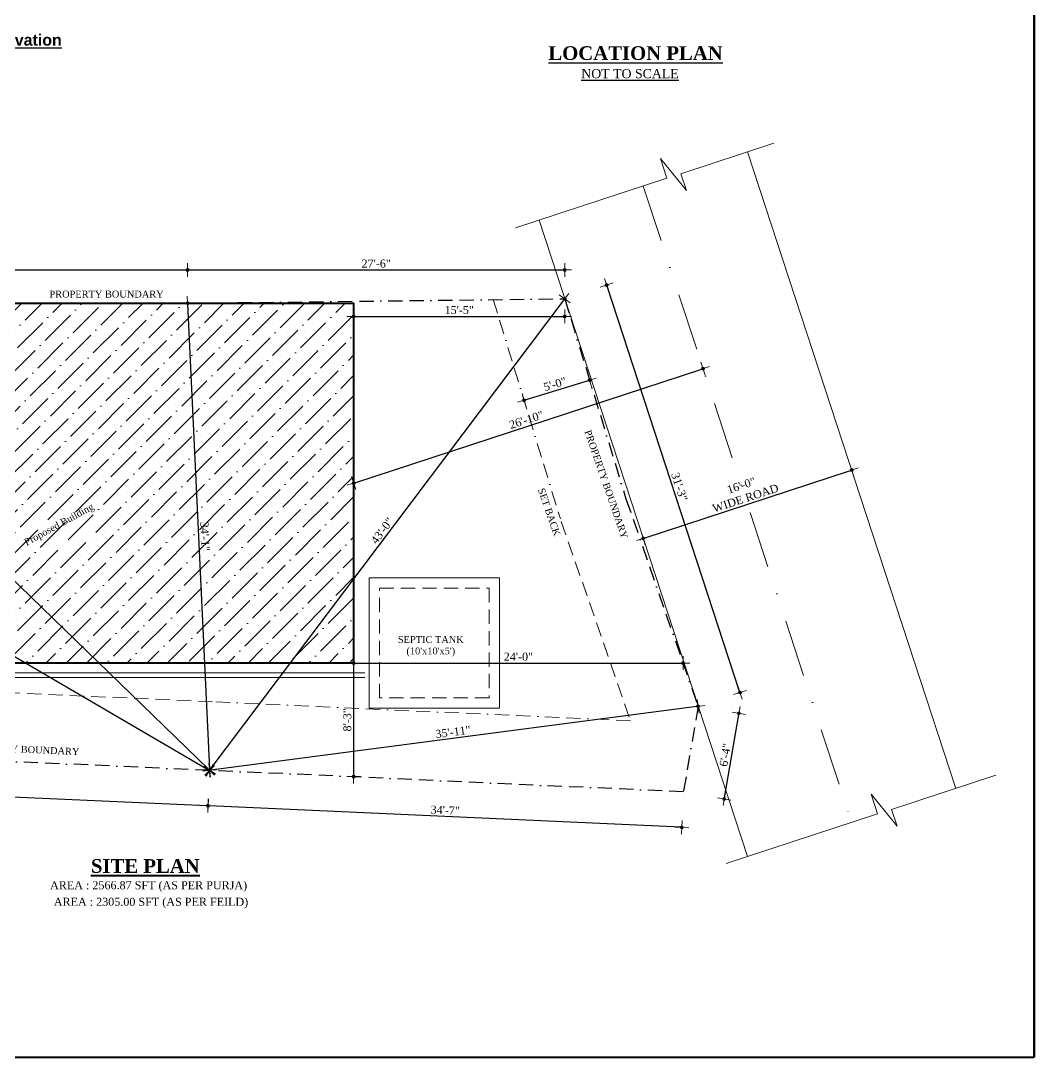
# Model space of a CAD drawing. Header units: feet. Extents: x 28652 to 66086, y -6769 to -640.
# Drawn here: x 49572 to 50458, y -6769 to -5862 of the extents above; entities that cross this region are included whole.
import ezdxf

# ---------------------------------------------------------------- set-up
doc = ezdxf.new("R2010")
doc.units = ezdxf.units.FT
doc.header["$LTSCALE"] = 50
doc.header["$MEASUREMENT"] = 0
doc.header["$PDMODE"] = 34
for name, pattern in [('BORDER2', [0.875, 0.25, -0.125, 0.25, -0.125, 0, -0.125]), ('DASHDOTX2', [2, 1, -0.5, 0, -0.5]), ('HIDDEN', [0.375, 0.25, -0.125])]:
    doc.linetypes.add(name, pattern=pattern)
for name, color, linetype, lineweight in [('DIMENSION', 142, 'Continuous', 13), ('HACTH', 8, 'Continuous', 13), ('SES-CENTRE', 8, 'DASHDOTX2', 13), ('SES-DIMENSION', 142, 'Continuous', 13), ('SES-Elevation', 4, 'Continuous', 15), ('SES-HACTH', 8, 'Continuous', 13), ('SES-Property Boundary', 2, 'Continuous', 15), ('SES-REBARS', 1, 'Continuous', 40), ('SES-TEXT', 3, 'Continuous', 20), ('SES-TitleText', 7, 'Continuous', 40), ('SHEETS', 7, 'Continuous', 60), ('wall', 6, 'Continuous', 40)]:
    doc.layers.add(name, color=color, linetype=linetype, lineweight=lineweight)
doc.layers.add('Text', color=7, linetype='Continuous')
doc.styles.add('1@1000', font='arial.ttf', dxfattribs={"height": 60})
doc.styles.add('7 INCH', font='times.ttf', dxfattribs={"height": 7})
doc.styles.add('SES-ARAIL', font='times.ttf', dxfattribs={"height": 6})
doc.styles.add('SES-Title Text', font='times.ttf', dxfattribs={"height": 10})
doc.dimstyles.new('7 INCH', dxfattribs={"dimscale": 0, "dimtxt": 7, "dimasz": 1, "dimexe": 2, "dimexo": 9, "dimgap": 2, "dimtad": 1, "dimdec": 0, "dimzin": 3, "dimdsep": 46, "dimlunit": 4, "dimtxsty": '7 INCH', "dimblk": 'DIM', "dimcen": 3, "dimdle": 3, "dimse1": 1, "dimse2": 1, "dimclrd": 256, "dimclre": 256, "dimclrt": 7, "dimadec": 1, "dimazin": 2, "dimtfac": 1, "dimtdec": 0, "dimtix": 1, "dimtofl": 0, "dimtmove": 2, "dimatfit": 3, "dimldrblk": 'DIM', "dimfxl": 2, "dimfrac": 2, "dimtolj": 2, "dimtzin": 0, "dimarcsym": 0})

# ---------------------------------------------------------------- blocks, each defined once
blk = doc.blocks.new('L')
at = {"layer": 'Text', "style": '7 INCH'}
blk.add_text('%%uNOT TO SCALE', height=8, dxfattribs=at).set_placement((27.72, -12.77))
at = {"layer": 'Text', "insert": (-1.08, 15.17), "char_height": 12, "width": 159.7296, "attachment_point": 1, "style": '7 INCH'}
blk.add_mtext('{\\fTimes New Roman|b1|i0|c0|p18;\\LLOCATION PLAN}', dxfattribs=at)
blk = doc.blocks.new('DIM')
at = {"layer": 'DIMENSION'}
h = blk.add_hatch(color=256, dxfattribs=at)
h.paths.add_polyline_path([(0, 1.28), (0, 0), (1.28, 0, 0.414214)])
h.paths.add_polyline_path([(1.28, 0), (0, 0), (0, -1.28, 0.414214)])
h.paths.add_polyline_path([(0, 0), (-1.28, 0, 0.414214), (0, -1.28)])
h.paths.add_polyline_path([(0, 1.28, 0.414214), (-1.28, 0), (0, 0)])
for p, q in [((-6, 0), (6, 0)), ((0, 6), (0, -6))]:
    blk.add_line(p, q, dxfattribs=at)
blk.add_circle((0, 0), 1.28, dxfattribs=at)
blk = doc.blocks.new('*D937')
at = {"layer": 'Defpoints', "color": 0, "linetype": 'ByBlock', "transparency": 16777216}
for p in [(49717.71, -6080.45), (49315.71, -6109.48), (49717.71, -6109.48)]:
    blk.add_point(p, dxfattribs=at)
at = {"layer": 'SES-DIMENSION', "linetype": 'ByBlock', "lineweight": -2, "transparency": 16777216}
blk.add_line((49316.71, -6080.45), (49716.71, -6080.45), dxfattribs=at)
at = {"layer": 'SES-DIMENSION', "linetype": 'ByBlock', "lineweight": -2, "transparency": 16777216, "rotation": 180}
blk.add_blockref('DIM', (49315.71, -6080.45), dxfattribs=at)
at = {"layer": 'SES-DIMENSION', "linetype": 'ByBlock', "lineweight": -2, "transparency": 16777216}
blk.add_blockref('DIM', (49717.71, -6080.45), dxfattribs=at)
at = {"layer": 'SES-DIMENSION', "color": 7, "linetype": 'ByBlock', "transparency": 16777216, "insert": (49516.71, -6074.88), "char_height": 7, "attachment_point": 5, "style": '7 INCH'}
blk.add_mtext('\\A2;33\'-6"', dxfattribs=at)
blk = doc.blocks.new('*D938')
at = {"layer": 'Defpoints', "color": 0, "linetype": 'ByBlock', "transparency": 16777216}
for p in [(50047.69, -6080.45), (49717.71, -6109.48), (50047.69, -6105.67)]:
    blk.add_point(p, dxfattribs=at)
at = {"layer": 'SES-DIMENSION', "linetype": 'ByBlock', "lineweight": -2, "transparency": 16777216}
blk.add_line((49718.71, -6080.45), (50046.69, -6080.45), dxfattribs=at)
at = {"layer": 'SES-DIMENSION', "linetype": 'ByBlock', "lineweight": -2, "transparency": 16777216, "rotation": 180}
blk.add_blockref('DIM', (49717.71, -6080.45), dxfattribs=at)
at = {"layer": 'SES-DIMENSION', "linetype": 'ByBlock', "lineweight": -2, "transparency": 16777216}
blk.add_blockref('DIM', (50047.69, -6080.45), dxfattribs=at)
at = {"layer": 'SES-DIMENSION', "color": 7, "linetype": 'ByBlock', "transparency": 16777216, "insert": (49882.7, -6074.87), "char_height": 7, "attachment_point": 5, "style": '7 INCH'}
blk.add_mtext('\\A2;27\'-6"', dxfattribs=at)
blk = doc.blocks.new('*D939')
at = {"layer": 'Defpoints', "color": 0, "linetype": 'ByBlock', "transparency": 16777216}
for p in [(50084.34, -6093.66), (50047.69, -6105.67), (50164.36, -6461.98)]:
    blk.add_point(p, dxfattribs=at)
at = {"layer": 'SES-DIMENSION', "linetype": 'ByBlock', "lineweight": -2, "transparency": 16777216}
blk.add_line((50200.71, -6449.03), (50084.65, -6094.61), dxfattribs=at)
for p, rotation in [((50084.34, -6093.66), 108.1310491531555), ((50201.02, -6449.98), 288.1310491531556)]:
    blk.add_blockref('DIM', p, dxfattribs=dict(at, rotation=rotation))
at = {"layer": 'SES-DIMENSION', "color": 7, "linetype": 'ByBlock', "transparency": 16777216, "insert": (50147.96, -6270.09), "char_height": 7, "attachment_point": 5, "rotation": 288.13105, "style": '7 INCH'}
blk.add_mtext('\\A2;31\'-3"', dxfattribs=at)
blk = doc.blocks.new('*D940')
at = {"layer": 'Defpoints', "color": 0, "linetype": 'ByBlock', "transparency": 16777216}
for p in [(50164.36, -6461.98), (50200.02, -6468.09), (50151.52, -6536.89)]:
    blk.add_point(p, dxfattribs=at)
at = {"layer": 'SES-DIMENSION', "linetype": 'ByBlock', "lineweight": -2, "transparency": 16777216}
blk.add_line((50187.35, -6542.02), (50199.85, -6469.08), dxfattribs=at)
for p, rotation in [((50200.02, -6468.09), 80.27577961300324), ((50187.18, -6543), 260.2757796130032)]:
    blk.add_blockref('DIM', p, dxfattribs=dict(at, rotation=rotation))
at = {"layer": 'SES-DIMENSION', "color": 7, "linetype": 'ByBlock', "transparency": 16777216, "insert": (50188.12, -6504.61), "char_height": 7, "attachment_point": 5, "rotation": 80.27578, "style": '7 INCH'}
blk.add_mtext('\\A2;6\'-4"', dxfattribs=at)
blk = doc.blocks.new('*D941')
at = {"layer": 'Defpoints', "color": 0, "linetype": 'ByBlock', "transparency": 16777216}
for p in [(49736.95, -6518.02), (50151.52, -6536.89), (49735.54, -6549.05)]:
    blk.add_point(p, dxfattribs=at)
at = {"layer": 'SES-DIMENSION', "linetype": 'ByBlock', "lineweight": -2, "transparency": 16777216}
blk.add_line((50149.11, -6567.88), (49736.54, -6549.1), dxfattribs=at)
for p, rotation in [((49735.54, -6549.05), 177.3940881137841), ((50150.11, -6567.92), 357.3940881137841)]:
    blk.add_blockref('DIM', p, dxfattribs=dict(at, rotation=rotation))
at = {"layer": 'SES-DIMENSION', "color": 7, "linetype": 'ByBlock', "transparency": 16777216, "insert": (49943.08, -6552.92), "char_height": 7, "attachment_point": 5, "rotation": 357.39409, "style": '7 INCH'}
blk.add_mtext('\\A2;34\'-7"', dxfattribs=at)
blk = doc.blocks.new('*D942')
at = {"layer": 'Defpoints', "color": 0, "linetype": 'ByBlock', "transparency": 16777216}
for p in [(49275.4, -6497.65), (49736.95, -6518.02), (49274.03, -6528.68)]:
    blk.add_point(p, dxfattribs=at)
at = {"layer": 'SES-DIMENSION', "linetype": 'ByBlock', "lineweight": -2, "transparency": 16777216}
blk.add_line((49734.59, -6549.01), (49275.03, -6528.73), dxfattribs=at)
for p, rotation in [((49274.03, -6528.68), 177.4727211621545), ((49735.58, -6549.06), 357.4727211621545)]:
    blk.add_blockref('DIM', p, dxfattribs=dict(at, rotation=rotation))
at = {"layer": 'SES-DIMENSION', "color": 7, "linetype": 'ByBlock', "transparency": 16777216, "insert": (49505.05, -6533.31), "char_height": 7, "attachment_point": 5, "rotation": 357.47272, "style": '7 INCH'}
blk.add_mtext('\\A2;38\'-6"', dxfattribs=at)
blk = doc.blocks.new('*D945')
at = {"layer": 'Defpoints', "color": 0, "linetype": 'ByBlock', "transparency": 16777216}
for p in [(49315.71, -6109.48), (49315.71, -6109.48), (49736.95, -6518.02)]:
    blk.add_point(p, dxfattribs=at)
at = {"layer": 'SES-DIMENSION', "linetype": 'ByBlock', "lineweight": -2, "transparency": 16777216}
blk.add_line((49736.24, -6517.33), (49316.43, -6110.17), dxfattribs=at)
for p, rotation in [((49315.71, -6109.48), 135.8767869999246), ((49736.95, -6518.02), 315.8767869999246)]:
    blk.add_blockref('DIM', p, dxfattribs=dict(at, rotation=rotation))
at = {"layer": 'SES-DIMENSION', "color": 7, "linetype": 'ByBlock', "transparency": 16777216, "insert": (49530.2, -6309.76), "char_height": 7, "attachment_point": 5, "rotation": 315.87679, "style": '7 INCH'}
blk.add_mtext('\\A2;48\'-11"', dxfattribs=at)
blk = doc.blocks.new('*D946')
at = {"layer": 'Defpoints', "color": 0, "linetype": 'ByBlock', "transparency": 16777216}
for p in [(49316.97, -6273.47), (49736.95, -6518.02), (49736.95, -6518.02)]:
    blk.add_point(p, dxfattribs=at)
at = {"layer": 'SES-DIMENSION', "linetype": 'ByBlock', "lineweight": -2, "transparency": 16777216}
blk.add_line((49317.83, -6273.97), (49736.09, -6517.52), dxfattribs=at)
for p, rotation in [((49316.97, -6273.47), 149.7885344381021), ((49736.95, -6518.02), 329.7885344381021)]:
    blk.add_blockref('DIM', p, dxfattribs=dict(at, rotation=rotation))
at = {"layer": 'SES-DIMENSION', "color": 7, "linetype": 'ByBlock', "transparency": 16777216, "insert": (49529.76, -6390.94), "char_height": 7, "attachment_point": 5, "rotation": 329.78853, "style": '7 INCH'}
blk.add_mtext('\\A2;40\'-6"', dxfattribs=at)
blk = doc.blocks.new('*D947')
at = {"layer": 'Defpoints', "color": 0, "linetype": 'ByBlock', "transparency": 16777216}
for p in [(49717.71, -6109.48), (49736.95, -6518.02), (49736.95, -6518.02)]:
    blk.add_point(p, dxfattribs=at)
at = {"layer": 'SES-DIMENSION', "linetype": 'ByBlock', "lineweight": -2, "transparency": 16777216}
blk.add_line((49717.75, -6110.47), (49736.91, -6517.02), dxfattribs=at)
for p, rotation in [((49717.71, -6109.48), 92.69713186431446), ((49736.95, -6518.02), 272.6971318643145)]:
    blk.add_blockref('DIM', p, dxfattribs=dict(at, rotation=rotation))
at = {"layer": 'SES-DIMENSION', "color": 7, "linetype": 'ByBlock', "transparency": 16777216, "insert": (49732.89, -6313.49), "char_height": 7, "attachment_point": 5, "rotation": 272.69713, "style": '7 INCH'}
blk.add_mtext('\\A2;34\'-1"', dxfattribs=at)
blk = doc.blocks.new('*D948')
at = {"layer": 'Defpoints', "color": 0, "linetype": 'ByBlock', "transparency": 16777216}
for p in [(50047.69, -6105.67), (50047.69, -6105.67), (49736.95, -6518.02)]:
    blk.add_point(p, dxfattribs=at)
at = {"layer": 'SES-DIMENSION', "linetype": 'ByBlock', "lineweight": -2, "transparency": 16777216}
blk.add_line((49737.56, -6517.22), (50047.08, -6106.47), dxfattribs=at)
for p, rotation in [((50047.69, -6105.67), 53.00002634811293), ((49736.95, -6518.02), 233.000026348113)]:
    blk.add_blockref('DIM', p, dxfattribs=dict(at, rotation=rotation))
at = {"layer": 'SES-DIMENSION', "color": 7, "linetype": 'ByBlock', "transparency": 16777216, "insert": (49887.88, -6308.5), "char_height": 7, "attachment_point": 5, "rotation": 53.00003, "style": '7 INCH'}
blk.add_mtext('\\A2;43\'-0"', dxfattribs=at)
blk = doc.blocks.new('*D949')
at = {"layer": 'Defpoints', "color": 0, "linetype": 'ByBlock', "transparency": 16777216}
for p in [(50164.36, -6461.98), (49736.95, -6518.02), (49736.95, -6518.02)]:
    blk.add_point(p, dxfattribs=at)
at = {"layer": 'SES-DIMENSION', "linetype": 'ByBlock', "lineweight": -2, "transparency": 16777216}
blk.add_line((50163.37, -6462.11), (49737.95, -6517.89), dxfattribs=at)
for p, rotation in [((50164.36, -6461.98), 7.469735029892083), ((49736.95, -6518.02), 187.4697350298921)]:
    blk.add_blockref('DIM', p, dxfattribs=dict(at, rotation=rotation))
at = {"layer": 'SES-DIMENSION', "color": 7, "linetype": 'ByBlock', "transparency": 16777216, "insert": (49949.93, -6484.49), "char_height": 7, "attachment_point": 5, "rotation": 7.46974, "style": '7 INCH'}
blk.add_mtext('\\A2;35\'-11"', dxfattribs=at)
blk = doc.blocks.new('*D950')
at = {"layer": 'Defpoints', "color": 0, "linetype": 'ByBlock', "transparency": 16777216}
for p in [(49862.97, -6109.48), (50047.69, -6105.67), (50047.69, -6121.04)]:
    blk.add_point(p, dxfattribs=at)
at = {"layer": 'SES-DIMENSION', "linetype": 'ByBlock', "lineweight": -2, "transparency": 16777216}
blk.add_line((49863.97, -6121.04), (50046.69, -6121.04), dxfattribs=at)
at = {"layer": 'SES-DIMENSION', "linetype": 'ByBlock', "lineweight": -2, "transparency": 16777216, "rotation": 180}
blk.add_blockref('DIM', (49862.97, -6121.04), dxfattribs=at)
at = {"layer": 'SES-DIMENSION', "linetype": 'ByBlock', "lineweight": -2, "transparency": 16777216}
blk.add_blockref('DIM', (50047.69, -6121.04), dxfattribs=at)
at = {"layer": 'SES-DIMENSION', "color": 7, "linetype": 'ByBlock', "transparency": 16777216, "insert": (49955.33, -6115.47), "char_height": 7, "attachment_point": 5, "style": '7 INCH'}
blk.add_mtext('\\A2;15\'-5"', dxfattribs=at)
blk = doc.blocks.new('*D951')
at = {"layer": 'Defpoints', "color": 0, "linetype": 'ByBlock', "transparency": 16777216}
for p in [(50069.45, -6176.79), (50101.24, -6280.65), (50043.87, -6298.21)]:
    blk.add_point(p, dxfattribs=at)
at = {"layer": 'SES-DIMENSION', "linetype": 'ByBlock', "lineweight": -2, "transparency": 16777216}
blk.add_line((50013.04, -6194.06), (50068.5, -6177.08), dxfattribs=at)
for p, rotation in [((50069.45, -6176.79), 17.0166909835234), ((50012.08, -6194.35), 197.0166909835233)]:
    blk.add_blockref('DIM', p, dxfattribs=dict(at, rotation=rotation))
at = {"layer": 'SES-DIMENSION', "color": 7, "linetype": 'ByBlock', "transparency": 16777216, "insert": (50039.14, -6180.25), "char_height": 7, "attachment_point": 5, "rotation": 17.01669, "style": '7 INCH'}
blk.add_mtext('\\A2;5\'-0"', dxfattribs=at)
blk = doc.blocks.new('*D953')
at = {"layer": 'Defpoints', "color": 0, "linetype": 'ByBlock', "transparency": 16777216}
for p in [(49862.97, -6424.26), (49858.45, -6523.55), (49862.97, -6523.55)]:
    blk.add_point(p, dxfattribs=at)
at = {"layer": 'SES-DIMENSION', "linetype": 'ByBlock', "lineweight": -2, "transparency": 16777216}
blk.add_line((49862.97, -6425.26), (49862.97, -6522.55), dxfattribs=at)
for p, rotation in [((49862.97, -6424.26), 90), ((49862.97, -6523.55), 270)]:
    blk.add_blockref('DIM', p, dxfattribs=dict(at, rotation=rotation))
at = {"layer": 'SES-DIMENSION', "color": 7, "linetype": 'ByBlock', "transparency": 16777216, "insert": (49857.4, -6473.9), "char_height": 7, "attachment_point": 5, "rotation": 90, "style": '7 INCH'}
blk.add_mtext('\\A2;8\'-3"', dxfattribs=at)
blk = doc.blocks.new('*D954')
at = {"layer": 'Defpoints', "color": 0, "linetype": 'ByBlock', "transparency": 16777216}
for p in [(49862.97, -6424.26), (50151.23, -6424.26), (50151.23, -6424.26)]:
    blk.add_point(p, dxfattribs=at)
at = {"layer": 'SES-DIMENSION', "linetype": 'ByBlock', "lineweight": -2, "transparency": 16777216}
blk.add_line((49863.97, -6424.26), (50150.23, -6424.26), dxfattribs=at)
at = {"layer": 'SES-DIMENSION', "linetype": 'ByBlock', "lineweight": -2, "transparency": 16777216, "rotation": 180}
blk.add_blockref('DIM', (49862.97, -6424.26), dxfattribs=at)
at = {"layer": 'SES-DIMENSION', "linetype": 'ByBlock', "lineweight": -2, "transparency": 16777216}
blk.add_blockref('DIM', (50151.23, -6424.26), dxfattribs=at)
at = {"layer": 'SES-DIMENSION', "color": 7, "linetype": 'ByBlock', "transparency": 16777216, "insert": (50007.1, -6418.7), "char_height": 7, "attachment_point": 5, "style": '7 INCH'}
blk.add_mtext('\\A2;24\'-0"', dxfattribs=at)
blk = doc.blocks.new('*D958')
at = {"layer": 'Defpoints', "color": 0, "linetype": 'ByBlock', "transparency": 16777216}
for p in [(50298.77, -6255.46), (50298.77, -6255.46), (50116.3, -6315.21)]:
    blk.add_point(p, dxfattribs=at)
at = {"layer": 'SES-DIMENSION', "linetype": 'ByBlock', "lineweight": -2, "transparency": 16777216}
blk.add_line((50117.25, -6314.9), (50297.82, -6255.77), dxfattribs=at)
for p, rotation in [((50298.77, -6255.46), 18.13104915315479), ((50116.3, -6315.21), 198.1310491531548)]:
    blk.add_blockref('DIM', p, dxfattribs=dict(at, rotation=rotation))
at = {"layer": 'SES-DIMENSION', "color": 7, "linetype": 'ByBlock', "transparency": 16777216, "insert": (50203.98, -6274.49), "char_height": 7, "attachment_point": 5, "rotation": 18.13105, "style": '7 INCH'}
blk.add_mtext('\\A2;16\'-0"\\PWIDE ROAD', dxfattribs=at)
blk = doc.blocks.new('*D959')
at = {"layer": 'Defpoints', "color": 0, "linetype": 'ByBlock', "transparency": 16777216}
for p in [(50168.7, -6166.75), (50168.7, -6166.75), (49862.97, -6266.87)]:
    blk.add_point(p, dxfattribs=at)
at = {"layer": 'SES-DIMENSION', "linetype": 'ByBlock', "lineweight": -2, "transparency": 16777216}
blk.add_line((49863.92, -6266.56), (50167.75, -6167.06), dxfattribs=at)
for p, rotation in [((50168.7, -6166.75), 18.13104915315447), ((49862.97, -6266.87), 198.1310491531545)]:
    blk.add_blockref('DIM', p, dxfattribs=dict(at, rotation=rotation))
at = {"layer": 'SES-DIMENSION', "color": 7, "linetype": 'ByBlock', "transparency": 16777216, "insert": (50014.1, -6211.52), "char_height": 7, "attachment_point": 5, "rotation": 18.13105, "style": '7 INCH'}
blk.add_mtext('\\A2;26\'-10"', dxfattribs=at)

msp = doc.modelspace()

# ---------------------------------------------------------------- hatches: boundary and pattern name
at = {"layer": 'HACTH'}
h = msp.add_hatch(dxfattribs=at)
h.set_pattern_fill('ANSI36', color=251, scale=100)
h.set_pattern_definition([(45, (34392.591, -5450.371), (6.629126, 24.306796), [31.25, -6.25, 0, -6.25])])
h.paths.add_polyline_path([(49862.97, -6109.48), (49412.97, -6109.48), (49412.97, -6424.26), (49862.97, -6424.26)])
h.paths.add_polyline_path([(49513.92, -6390.31), (49538.57, -6404.67), (49546.1, -6391.75), (49521.44, -6377.4)], flags=24)
h.paths.add_polyline_path([(49513.13, -6303.54), (49537.32, -6327), (49547.72, -6316.27), (49523.53, -6292.81)], flags=24)
h.paths.add_polyline_path([(49724.8, -6299.72), (49726.15, -6328.22), (49741.08, -6327.51), (49739.73, -6299.02)], flags=24)
h.paths.add_polyline_path([(49576.99, -6326.1), (49638.58, -6292.34), (49632.77, -6281.74), (49571.18, -6315.49)], flags=24)

# ---------------------------------------------------------------- linework, layer by layer
at = {"layer": 'SES-CENTRE'}
msp.add_line((50116.4, -6007.01), (50298.67, -6563.65), dxfattribs=at)
at = {"layer": 'SES-DIMENSION', "linetype": 'ByBlock'}
for p, q in [((50207.63, -5977.14), (50389.9, -6533.78)), ((50025.16, -6036.89), (50207.44, -6593.53))]:
    msp.add_line(p, q, dxfattribs=at)
msp.add_lwpolyline([(49876.6, -6349.75), (49990.6, -6349.75), (49990.6, -6463.75), (49876.6, -6463.75)], close=True, dxfattribs=at)
at = {"layer": 'SES-DIMENSION', "linetype": 'HIDDEN'}
msp.add_lwpolyline([(49885.6, -6358.75), (49981.6, -6358.75), (49981.6, -6454.75), (49885.6, -6454.75)], close=True, dxfattribs=at)
at = {"layer": 'SES-Elevation'}
for points in [[(49448.71, -6168.26), (49385.53, -6168.26), (49385.53, -6436.89), (49872.66, -6436.89)], [(49448.71, -6172.26), (49389.53, -6172.26), (49389.53, -6432.89), (49872.66, -6432.89)]]:
    msp.add_lwpolyline(points, dxfattribs=at)
at = {"layer": 'SES-HACTH'}
for points in [[(50004.66, -6043.6), (50137.07, -6000.24), (50131.44, -5983.03), (50154.15, -6010.95), (50149.33, -5996.23), (50230.52, -5969.64)], [(50188.96, -6599.58), (50321.36, -6556.22), (50315.73, -6539.01), (50338.44, -6566.92), (50333.62, -6552.21), (50424.83, -6522.34)]]:
    msp.add_lwpolyline(points, dxfattribs=at)
at = {"layer": 'SES-Property Boundary', "linetype": 'BORDER2', "lineweight": 30}
for p, q in [((49315.71, -6109.48), (49862.97, -6109.48)), ((49717.71, -6109.48), (50047.69, -6105.67)), ((50047.69, -6105.67), (50101.24, -6280.65)), ((50101.24, -6280.65), (50164.36, -6461.98)), ((50164.36, -6461.98), (50151.52, -6536.89)), ((49736.95, -6518.02), (49275.4, -6497.65)), ((50151.52, -6536.89), (49736.95, -6518.02))]:
    msp.add_line(p, q, dxfattribs=at)
at = {"layer": 'SES-Property Boundary', "linetype": 'BORDER2', "lineweight": 15}
for p, q in [((49985.16, -6106.39), (50043.87, -6298.21)), ((50105.27, -6474.72), (49739.68, -6458.08))]:
    msp.add_line(p, q, dxfattribs=at)
at = {"layer": 'SES-Property Boundary', "linetype": 'HIDDEN', "lineweight": 15}
for p, q in [((50044.58, -6300.38), (50105.27, -6474.72)), ((49739.6, -6458.08), (49346.97, -6440.75))]:
    msp.add_line(p, q, dxfattribs=at)
at = {"layer": 'SES-REBARS', "color": 6, "linetype": 'ByBlock'}
msp.add_lwpolyline([(49862.97, -6424.26), (49412.97, -6424.26), (49412.97, -6109.48), (49862.97, -6109.48)], close=True, dxfattribs=at)
at = {"layer": 'SHEETS'}
msp.add_line((50458.48, -4620.08), (50458.48, -6768.98), dxfattribs=at)
at = {"layer": 'wall', "ltscale": 0.1}
msp.add_line((47892.14, -6768.98), (50458.48, -6768.98), dxfattribs=at)

# ---------------------------------------------------------------- block references
at = {"layer": 'HACTH', "ltscale": 2}
msp.add_blockref('L', (50034.41, -5899.94), dxfattribs=at)

# ---------------------------------------------------------------- texts
at = {"layer": 'SES-TEXT', "style": 'SES-ARAIL'}
msp.add_text('Proposed Building', height=6, rotation=28.72524, dxfattribs=at).set_placement((49576.87, -6321.69))
at = {"layer": 'SES-TEXT', "linetype": 'ByBlock', "char_height": 6, "attachment_point": 1, "style": 'SES-ARAIL'}
for s, insert, width in [('\\pxqc;PROPERTY BOUNDARY', (49560.12, -6098.56), 173.3402), ("\\pxqc;SEPTIC TANK\\P(10'x10'x5')", (49882.65, -6400.62), 95.6689)]:
    msp.add_mtext(s, dxfattribs=dict(at, insert=insert, width=width))
at = {"layer": 'SES-TEXT', "linetype": 'ByBlock', "char_height": 6, "width": 173.3402, "attachment_point": 1, "style": 'SES-ARAIL'}
for s, insert, rotation in [('\\pxqc;PROPERTY BOUNDARY', (50058.51, -6184.99), 289.09392), ('\\pxqc;SET BACK ', (50008.57, -6209.21), 289.09392), ('\\pxqc;PROPERTY BOUNDARY', (49486.64, -6492.98), 357.60537)]:
    msp.add_mtext(s, dxfattribs=dict(at, insert=insert, rotation=rotation))
at = {"layer": 'SES-TitleText', "style": 'SES-ARAIL'}
for s, p in [('AREA : 2566.87 SFT (AS PER PURJA)', (49597.38, -6622.04)), ('AREA : 2305.00 SFT (AS PER FEILD)', (49600.66, -6636.49))]:
    msp.add_text(s, height=7, dxfattribs=at).set_placement(p)
at = {"layer": 'SES-TitleText', "insert": (49633.12, -6595.69), "char_height": 12, "width": 233, "attachment_point": 1, "style": 'SES-Title Text'}
msp.add_mtext('{\\fTimes New Roman|b1|i0|c0|p18;\\LSITE PLAN}', dxfattribs=at)
at = {"layer": 'Text', "insert": (49504.4, -5874.24), "char_height": 10, "attachment_point": 1, "style": '1@1000'}
msp.add_mtext_dynamic_manual_height_columns('{\\fArial|b1|i0|c0|p34;\\LNorth Elevation}', width=152.0107, gutter_width=300, heights=[0], dxfattribs=at)

# ---------------------------------------------------------------- dimensions: what is measured, and where the dimension line sits
at = {"layer": 'SES-DIMENSION', "linetype": 'ByBlock'}
for base, p1, p2, picture, middle in [((49717.71, -6080.45), (49315.71, -6109.48), (49717.71, -6109.48), '*D937', (49516.71, -6074.88)), ((50047.69, -6080.45), (49717.71, -6109.48), (50047.69, -6105.67), '*D938', (49882.7, -6074.87)), ((50047.69, -6121.04), (49862.97, -6109.48), (50047.69, -6105.67), '*D950', (49955.33, -6115.47)), ((50151.23, -6424.26), (49862.97, -6424.26), (50151.23, -6424.26), '*D954', (50007.1, -6418.7))]:
    dim = msp.add_linear_dim(base=base, p1=p1, p2=p2, dimstyle='7 INCH', override={"dimscale": 1}, dxfattribs=at)
    dim.commit()
    dim.dimension.update_dxf_attribs({"geometry": picture, "text_midpoint": middle})
for p1, p2, distance, picture, middle in [((50164.36, -6461.98), (50047.69, -6105.67), -38.57, '*D939', (50147.96, -6270.09)), ((49736.95, -6518.02), (50047.69, -6105.67), 0, '*D948', (49887.88, -6308.5)), ((49736.95, -6518.02), (49315.71, -6109.48), 0, '*D945', (49530.2, -6309.76)), ((49717.71, -6109.48), (49736.95, -6518.02), 0, '*D947', (49732.89, -6313.49)), ((49862.97, -6266.87), (50168.7, -6166.75), 0, '*D959', (50014.1, -6211.52)), ((50043.87, -6298.21), (50101.24, -6280.65), 108.62, '*D951', (50039.14, -6180.25)), ((49316.97, -6273.47), (49736.95, -6518.02), 0, '*D946', (49529.76, -6390.94)), ((50164.36, -6461.98), (49736.95, -6518.02), 0, '*D949', (49949.93, -6484.49)), ((50151.52, -6536.89), (50164.36, -6461.98), -36.18, '*D940', (50188.12, -6504.61)), ((49736.95, -6518.02), (49275.4, -6497.65), 31.06, '*D942', (49505.05, -6533.31)), ((50151.52, -6536.89), (49736.95, -6518.02), 31.06, '*D941', (49943.08, -6552.92))]:
    dim = msp.add_aligned_dim(p1=p1, p2=p2, distance=distance, dimstyle='7 INCH', override={"dimscale": 1}, dxfattribs=at)
    dim.commit()
    dim.dimension.update_dxf_attribs({"geometry": picture, "text_midpoint": middle})
dim = msp.add_aligned_dim(p1=(50116.3, -6315.21), p2=(50298.77, -6255.46), distance=0, text='<>\\PWIDE ROAD', dimstyle='7 INCH', override={"dimscale": 1}, dxfattribs=at)
dim.commit()
dim.dimension.update_dxf_attribs({"geometry": '*D958', "text_midpoint": (50203.98, -6274.49)})
dim = msp.add_linear_dim(base=(49862.97, -6523.55), p1=(49862.97, -6424.26), p2=(49858.45, -6523.55), angle=90, dimstyle='7 INCH', override={"dimscale": 1}, dxfattribs=at)
dim.commit()
dim.dimension.update_dxf_attribs({"geometry": '*D953', "text_midpoint": (49857.4, -6473.9)})

doc.saveas('drawing.dxf')
